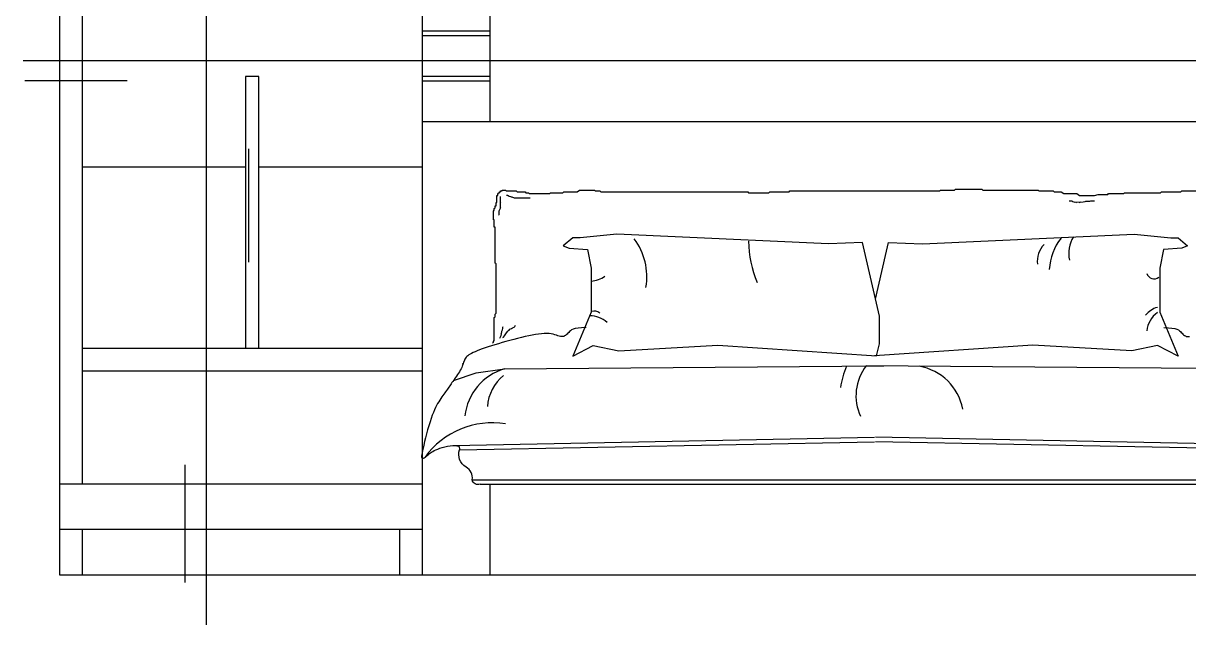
# Model space of a CAD drawing. Header units: inches. Extents: x 3 to 45, y 10.7 to 35.5.
# Drawn here: x 33.426 to 35.999, y 29.753 to 31.081 of the extents above; entities that cross this region are included whole.
import ezdxf

# ---------------------------------------------------------------- set-up
doc = ezdxf.new("R2010")
doc.units = ezdxf.units.IN
doc.header["$MEASUREMENT"] = 0
for name, color, linetype in [('02', 2, 'Continuous'), ('1', 1, 'Continuous'), ('4', 4, 'Continuous')]:
    doc.layers.add(name, color=color, linetype=linetype)

msp = doc.modelspace()

# ---------------------------------------------------------------- linework, layer by layer
at = {"layer": '02'}
for p, q in [((34.4566, 31.0632), (34.3066, 31.0632)), ((34.4566, 31.0532), (34.3066, 31.0532)), ((33.4264, 30.9986), (37.4502, 30.9986)), ((34.4566, 30.9632), (34.3066, 30.9632)), ((34.4566, 30.9532), (34.3066, 30.9532)), ((33.9238, 30.8039), (33.9238, 30.5532)), ((34.4795, 30.6982), (34.4795, 30.6717)), ((34.4935, 30.7013), (34.4951, 30.7013)), ((34.4951, 30.7013), (34.4966, 30.7006)), ((34.4966, 30.7006), (34.499, 30.699)), ((34.499, 30.699), (34.5021, 30.6982)), ((34.5021, 30.6982), (34.5036, 30.6975)), ((34.5036, 30.6975), (34.5052, 30.6975)), ((34.5052, 30.6975), (34.5099, 30.6951)), ((34.5099, 30.6951), (34.5457, 30.6951)), ((34.4787, 30.6702), (34.4771, 30.6678)), ((34.4795, 30.6717), (34.4787, 30.6702)), ((34.4795, 30.6858), (34.4802, 30.6842)), ((34.4802, 30.6749), (34.4795, 30.6733)), ((35.7355, 30.6888), (35.7411, 30.6888)), ((35.7411, 30.6888), (35.7427, 30.6872)), ((35.7427, 30.6872), (35.7459, 30.6864)), ((35.7459, 30.6864), (35.7475, 30.6856)), ((35.7475, 30.6856), (35.7666, 30.6864)), ((35.7499, 30.6856), (35.7515, 30.6848)), ((35.7571, 30.6848), (35.7587, 30.6856)), ((35.7603, 30.6856), (35.7619, 30.6864)), ((35.7666, 30.6864), (35.7706, 30.6872)), ((35.7706, 30.6872), (35.7722, 30.688)), ((35.7722, 30.688), (35.781, 30.688)), ((35.781, 30.688), (35.7834, 30.6888)), ((35.7834, 30.6888), (35.7914, 30.6888)), ((34.4771, 30.6678), (34.4763, 30.6663)), ((34.4763, 30.6663), (34.4763, 30.6577)), ((34.4763, 30.6577), (34.4771, 30.6569)), ((34.5099, 30.4099), (34.5114, 30.4115)), ((34.5114, 30.4115), (34.5122, 30.413)), ((34.5122, 30.413), (34.513, 30.4146)), ((34.4787, 30.3866), (34.4779, 30.385)), ((34.4795, 30.3881), (34.4787, 30.3866)), ((34.4802, 30.3897), (34.4795, 30.3881)), ((34.481, 30.3912), (34.4802, 30.3897)), ((34.4818, 30.4006), (34.481, 30.3912)), ((34.4818, 30.3975), (34.481, 30.3959)), ((34.4826, 30.4021), (34.4818, 30.4006)), ((34.4834, 30.4037), (34.4826, 30.4021)), ((34.4841, 30.4076), (34.4834, 30.4037)), ((34.4849, 30.4107), (34.4841, 30.4092)), ((34.4841, 30.4092), (34.4841, 30.4076)), ((34.4849, 30.3873), (34.4865, 30.3881)), ((34.4865, 30.3881), (34.4888, 30.3912)), ((34.4888, 30.3912), (34.4935, 30.3975)), ((34.4935, 30.3975), (34.4958, 30.4014)), ((34.4958, 30.4014), (34.4974, 30.4029)), ((34.4974, 30.4029), (34.499, 30.4037)), ((34.499, 30.4037), (34.5005, 30.4053)), ((34.5005, 30.4053), (34.5044, 30.4068)), ((34.5044, 30.4068), (34.5067, 30.4084)), ((34.5067, 30.4084), (34.5099, 30.4099)), ((34.3966, 30.3273), (34.3966, 30.3299)), ((34.4174, 30.0732), (36.1959, 30.0732))]:
    msp.add_line(p, q, dxfattribs=at)
for points in [[(33.8307, 29.7534), (33.8307, 32.7744), (33.6402, 32.7744)], [(33.9466, 30.3632), (33.9466, 30.9632), (33.9166, 30.9632), (33.9166, 30.3632)], [(34.3896, 30.1393), (35.3058, 30.157)], [(36.2237, 30.1393), (35.3075, 30.157)]]:
    msp.add_lwpolyline(points, dxfattribs=at)
for centre, radius, start, end in [((34.6612, 30.5209), 0.1418, 350.6013, 36.4825), ((35.2744, 30.6039), 0.2471, 180.9581, 202.6798), ((35.7146, 30.5566), 0.0497, 134.1615, 188.9192), ((35.8114, 30.5319), 0.12, 141.4301, 177.4036), ((35.8012, 30.5735), 0.0669, 147.2958, 193.7528), ((34.6703, 30.5859), 0.0753, 277.7241, 302.1892), ((35.9229, 30.5331), 0.0165, 195.3178, 307.8617), ((34.6879, 30.4297), 0.016, 46.0883, 115.0138), ((35.9431, 30.4058), 0.0495, 105.2252, 142.0789), ((35.9626, 30.3966), 0.0558, 125.5447, 174.8945), ((34.6758, 30.3753), 0.06, 48.7297, 89.2505), ((34.5222, 30.2011), 0.1215, 105.9536, 173.8387), ((35.4043, 30.2518), 0.1756, 155.8677, 171.9067), ((35.3719, 30.2586), 0.1072, 141.9958, 205.049), ((35.3842, 30.207), 0.1185, 10.8539, 80.3183), ((34.5485, 30.2282), 0.0977, 129.6437, 176.0732), ((34.462, 30.0149), 0.1839, 80.9672, 143.9932)]:
    msp.add_arc(centre, radius, start, end, dxfattribs=at)
at = {"layer": '1'}
msp.add_line((33.5066, 29.8632), (37.1066, 29.8632), dxfattribs=at)
for points in [[(33.4295, 30.9545), (33.6559, 30.9545)], [(33.7839, 29.8468), (33.7839, 30.1063)]]:
    msp.add_lwpolyline(points, dxfattribs=at)
at = {"layer": '4'}
for p, q in [((33.5066, 32.5632), (33.5066, 29.8632)), ((33.5566, 32.5632), (33.5566, 30.0632)), ((34.3066, 32.5632), (34.3066, 29.8632)), ((34.4566, 32.4132), (34.4566, 30.8632)), ((36.3066, 30.8632), (34.3066, 30.8632)), ((33.9166, 30.7632), (33.5566, 30.7632)), ((34.3066, 30.7632), (33.9466, 30.7632)), ((34.3066, 30.3632), (33.5566, 30.3632)), ((34.3066, 30.3132), (33.5566, 30.3132)), ((34.3066, 30.0632), (33.5066, 30.0632)), ((34.4351, 30.0632), (36.1782, 30.0632)), ((34.4566, 30.0632), (34.4566, 29.8632)), ((34.3066, 29.9632), (33.5066, 29.9632)), ((33.5566, 29.9632), (33.5566, 29.8632)), ((34.2566, 29.9632), (34.2566, 29.8632))]:
    msp.add_line(p, q, dxfattribs=at)
for points in [[(34.4622, 30.3747), (34.4641, 30.3766), (34.4641, 30.3785), (34.4661, 30.3805), (34.4661, 30.431), (34.468, 30.4329), (34.468, 30.4387), (34.47, 30.4407), (34.47, 30.5494), (34.468, 30.5514), (34.468, 30.631), (34.4661, 30.631), (34.4661, 30.6466), (34.4641, 30.6466), (34.4641, 30.666), (34.4661, 30.6679), (34.4661, 30.6718), (34.468, 30.6737), (34.468, 30.6776), (34.47, 30.6776), (34.47, 30.6854), (34.4719, 30.6854), (34.4719, 30.7009), (34.4739, 30.7009), (34.4739, 30.7048), (34.4758, 30.7048), (34.4758, 30.7068), (34.4777, 30.7068), (34.4777, 30.7087), (34.4797, 30.7087), (34.4797, 30.7106), (34.4836, 30.7106), (34.4836, 30.7126), (34.4913, 30.7126), (34.4933, 30.7106), (34.5147, 30.7106), (34.5166, 30.7087), (34.5341, 30.7087), (34.536, 30.7068), (34.5419, 30.7068), (34.5438, 30.7048), (34.5885, 30.7048), (34.5905, 30.7068), (34.6177, 30.7068), (34.6196, 30.7087), (34.6488, 30.7087), (34.6546, 30.7126), (34.6876, 30.7126), (34.6896, 30.7106), (34.6993, 30.7106), (34.7012, 30.7087), (35.0258, 30.7087), (35.0277, 30.7068), (35.0724, 30.7068), (35.0744, 30.7087), (35.1171, 30.7087), (35.119, 30.7106), (35.4494, 30.7106), (35.4514, 30.7126), (35.4825, 30.7126), (35.4844, 30.7145), (35.5427, 30.7145), (35.5446, 30.7126), (35.6671, 30.7126), (35.669, 30.7106), (35.7001, 30.7106), (35.702, 30.7087), (35.7176, 30.7087), (35.7234, 30.7048), (35.7526, 30.7048), (35.7584, 30.7009), (35.7914, 30.7009), (35.7992, 30.7029), (35.8206, 30.7029), (35.8225, 30.7048), (35.8556, 30.7048), (35.8575, 30.7068), (35.9372, 30.7068), (35.9391, 30.7087), (35.9819, 30.7087), (35.9838, 30.7106), (36.1257, 30.7106)], [(34.6556, 30.6069), (34.6394, 30.6069), (34.6185, 30.5895), (34.6312, 30.5844), (34.6719, 30.5811), (34.68, 30.5405), (34.68, 30.4431), (34.6394, 30.3461), (34.6847, 30.3697), (34.7414, 30.3577), (34.96, 30.37), (35.3097, 30.3467), (35.3163, 30.3731), (35.3163, 30.4345), (35.2855, 30.5684), (35.2789, 30.5971), (35.2037, 30.594), (34.7369, 30.615), (34.6556, 30.6069)], [(35.9597, 30.6069), (35.976, 30.6069), (35.9968, 30.5895), (35.9841, 30.5844), (35.9435, 30.5811), (35.9354, 30.5405), (35.9354, 30.4431), (35.9759, 30.3461), (35.9307, 30.3697), (35.8739, 30.3577), (35.6553, 30.37), (35.3056, 30.3467), (35.3056, 30.347)], [(35.3077, 30.4721), (35.3298, 30.5684), (35.3364, 30.5971), (35.4116, 30.594), (35.8785, 30.615), (35.9597, 30.6069)], [(34.6688, 30.4091), (34.6589, 30.4088), (34.651, 30.4081), (34.6449, 30.407), (34.6403, 30.4056), (34.6368, 30.404), (34.6341, 30.4022), (34.6321, 30.4003), (34.6304, 30.3983), (34.6287, 30.3965), (34.627, 30.3947), (34.6252, 30.3931), (34.6234, 30.3917), (34.6214, 30.3905), (34.6194, 30.3897), (34.6172, 30.3892), (34.6149, 30.3891), (34.6124, 30.3895), (34.6097, 30.3902), (34.6068, 30.3911), (34.6035, 30.3922), (34.6, 30.3934), (34.5961, 30.3944), (34.5918, 30.3953), (34.5871, 30.3959), (34.5819, 30.3961), (34.5763, 30.396), (34.5702, 30.3955), (34.5638, 30.3948), (34.557, 30.3937), (34.5498, 30.3924), (34.5422, 30.3909), (34.5343, 30.3891), (34.5261, 30.3872), (34.5177, 30.3851), (34.5092, 30.3829), (34.5005, 30.3807), (34.492, 30.3783), (34.4835, 30.3759), (34.4753, 30.3735), (34.4673, 30.3711), (34.4597, 30.3687), (34.4526, 30.3664), (34.4459, 30.3641), (34.4396, 30.3618), (34.4338, 30.3597), (34.4285, 30.3576), (34.4237, 30.3556), (34.4195, 30.3538), (34.4158, 30.352), (34.4126, 30.3503), (34.4099, 30.3486), (34.4076, 30.3469), (34.4057, 30.3452), (34.404, 30.3434), (34.4026, 30.3415), (34.4014, 30.3395), (34.4003, 30.3373), (34.3994, 30.3349), (34.3984, 30.3324), (34.3975, 30.3297), (34.3965, 30.327), (34.3954, 30.3241), (34.3942, 30.3211), (34.3927, 30.318), (34.3911, 30.3149), (34.3892, 30.3117), (34.3872, 30.3085), (34.3851, 30.3053), (34.3829, 30.3022), (34.3807, 30.2991), (34.3786, 30.2961), (34.3766, 30.2932), (34.3746, 30.2904), (34.3728, 30.2878), (34.3711, 30.2852), (34.3694, 30.2828), (34.3678, 30.2803), (34.3661, 30.2779), (34.3644, 30.2754), (34.3626, 30.2729), (34.3607, 30.2703), (34.3588, 30.2676), (34.3567, 30.2649), (34.3546, 30.262), (34.3524, 30.259), (34.3502, 30.2559), (34.3479, 30.2526), (34.3457, 30.2492), (34.3434, 30.2455), (34.3411, 30.2417), (34.3389, 30.2374), (34.3365, 30.2328), (34.3342, 30.2277), (34.3318, 30.222), (34.3294, 30.2156), (34.3268, 30.2085), (34.3243, 30.2007), (34.3217, 30.1923), (34.3191, 30.1835), (34.3167, 30.1747), (34.3144, 30.166), (34.3122, 30.1577), (34.3104, 30.1499), (34.3088, 30.1431), (34.3075, 30.1373), (34.3066, 30.1325), (34.3061, 30.1286), (34.3058, 30.1256), (34.3058, 30.1234), (34.3062, 30.1218), (34.3068, 30.1209), (34.3076, 30.1205), (34.3088, 30.1206), (34.3101, 30.1211), (34.3116, 30.1219), (34.3133, 30.123), (34.3151, 30.1243), (34.317, 30.1259), (34.3191, 30.1275), (34.3211, 30.1292), (34.3232, 30.1308), (34.3255, 30.1325), (34.3279, 30.1342), (34.3306, 30.1359), (34.3337, 30.1376), (34.3372, 30.1392), (34.3412, 30.1409), (34.3459, 30.1426), (34.3512, 30.1442), (34.357, 30.1458), (34.3629, 30.1471), (34.3688, 30.1481), (34.3744, 30.1488), (34.3795, 30.1488), (34.3837, 30.1483), (34.3869, 30.147), (34.3888, 30.1449), (34.3897, 30.1422), (34.3896, 30.1393)], [(35.9445, 30.4091), (35.9544, 30.4088), (35.9623, 30.4081), (35.9684, 30.407), (35.973, 30.4056), (35.9765, 30.404), (35.9791, 30.4022), (35.9812, 30.4003), (35.9829, 30.3983), (35.9846, 30.3965), (35.9863, 30.3947), (35.9881, 30.3931), (35.9899, 30.3917), (35.9919, 30.3905), (35.9939, 30.3897), (35.996, 30.3892), (35.9984, 30.3891), (36.0009, 30.3895)], [(34.3759, 30.2923), (34.4259, 30.3089), (34.4888, 30.3179)], [(34.4888, 30.3179), (35.3259, 30.3246)], [(36.1245, 30.3179), (35.2874, 30.3246)], [(34.3744, 30.1488), (35.3056, 30.167)], [(36.2338, 30.1488), (35.3077, 30.167)]]:
    msp.add_lwpolyline(points, dxfattribs=at)
msp.add_lwpolyline([(34.4351, 30.0632, -0.463806), (34.4174, 30.0732, 0.326762), (34.4038, 30.1012, -0.365785), (34.3896, 30.1393)], format="xyb", dxfattribs=at)

doc.saveas('drawing.dxf')
